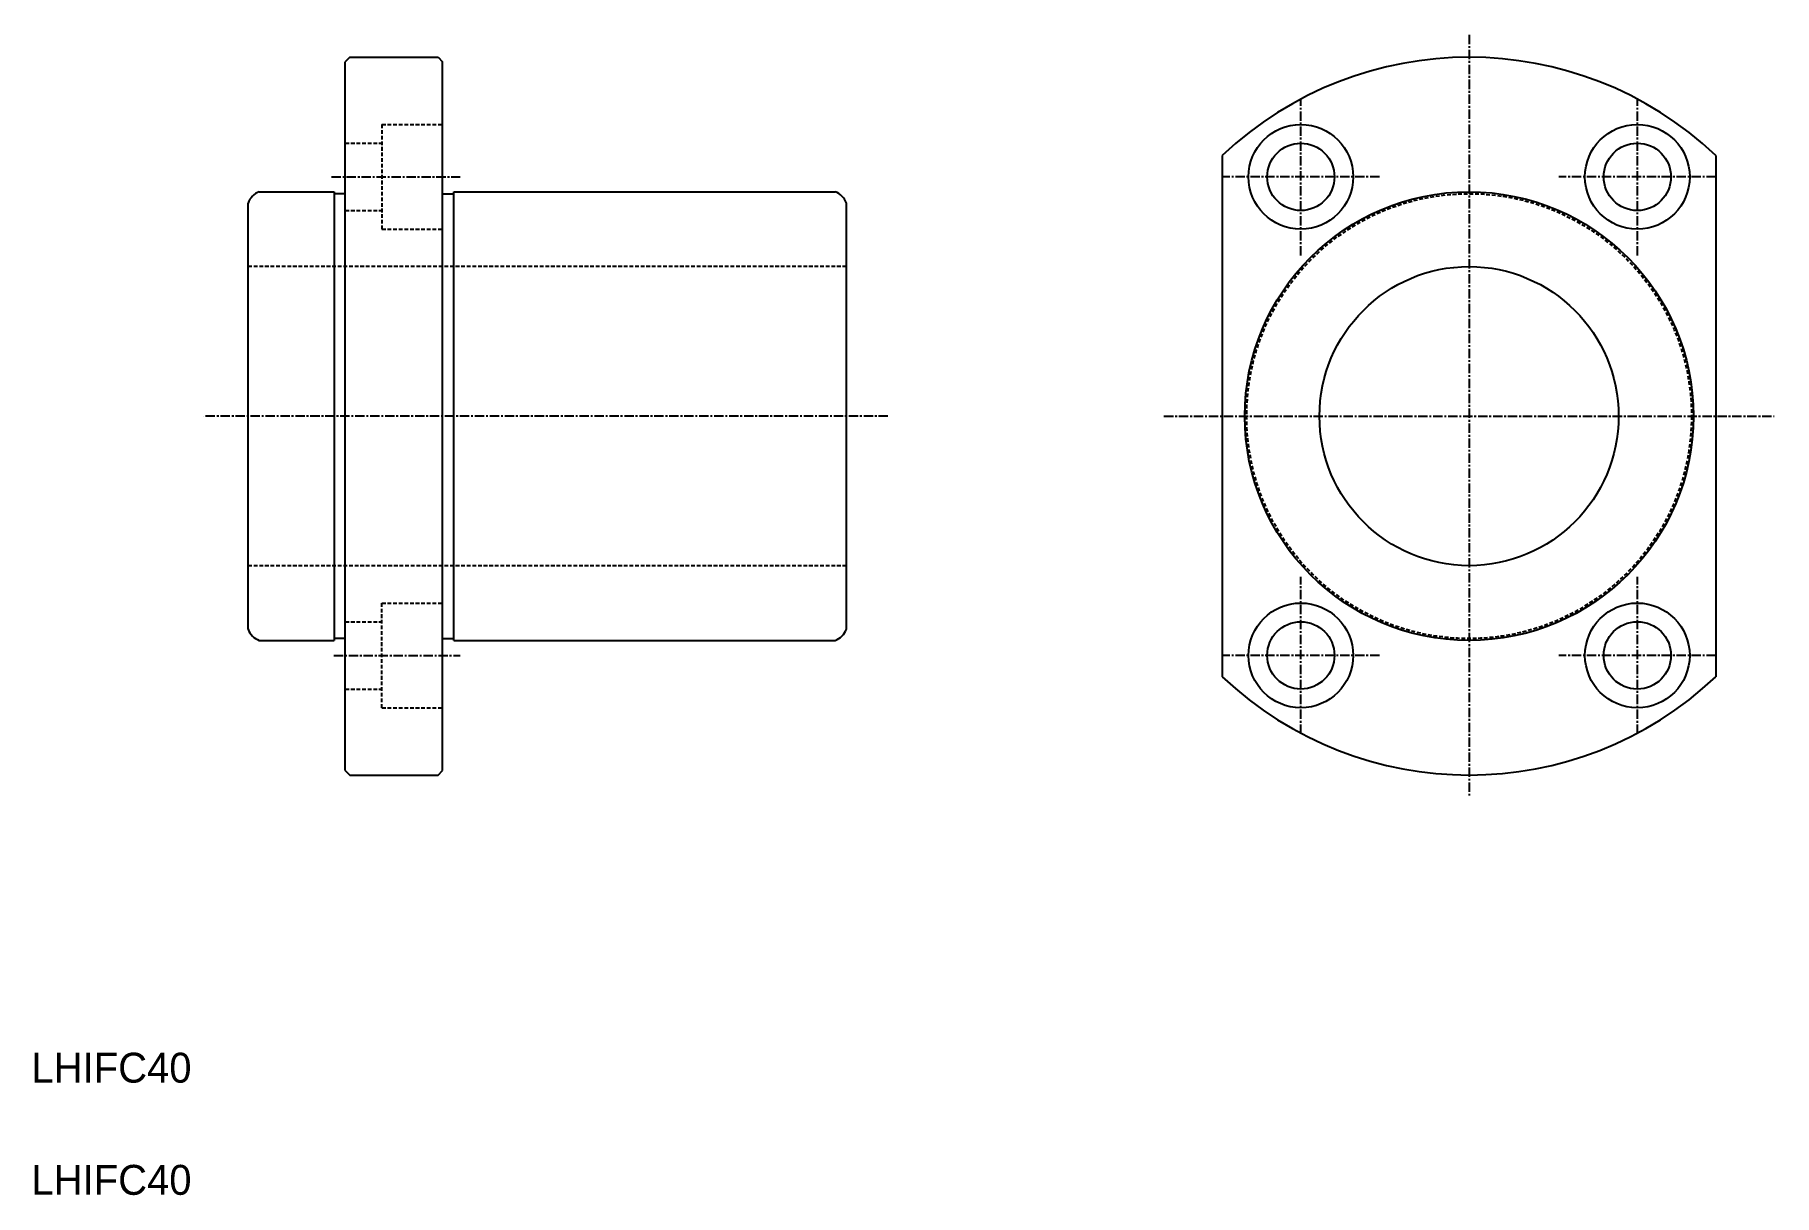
# Model space of a CAD drawing. Extents: x 46 to 278, y 44 to 199.
import ezdxf

# ---------------------------------------------------------------- set-up
doc = ezdxf.new("R2010")
doc.units = 0
doc.linetypes.add('CENTER', pattern=[2, 1.25, -0.25, 0.25, -0.25])
doc.linetypes.add('DASHED', pattern=[0.75, 0.5, -0.25])
doc.layers.get('0').update_dxf_attribs({"linetype": 'CONTINUOUS'})
doc.layers.add('CENTER', color=1, linetype='CENTER')

msp = doc.modelspace()

# ---------------------------------------------------------------- linework, layer by layer
at = {"color": 1, "linetype": 'CENTER'}
for p, q in [((237.34, 198.7), (237.34, 96.7)), ((214.84, 169.2), (214.84, 190.2)), ((259.84, 169.2), (259.84, 190.2)), ((225.34, 179.7), (204.34, 179.7)), ((270.34, 179.7), (249.34, 179.7)), ((196.54, 147.7), (278.14, 147.7)), ((214.84, 105.2), (214.84, 126.2)), ((259.84, 105.2), (259.84, 126.2)), ((225.34, 115.7), (204.34, 115.7)), ((270.34, 115.7), (249.34, 115.7))]:
    msp.add_line(p, q, dxfattribs=at)
at = {"color": 7, "linetype": 'CONTINUOUS'}
for p, q in [((87.66, 195.7), (87.06, 195.1)), ((87.66, 195.7), (99.46, 195.7)), ((99.46, 195.7), (100.06, 195.1)), ((87.06, 100.3), (87.06, 195.1)), ((100.06, 100.3), (100.06, 195.1)), ((204.34, 182.56), (204.34, 112.84)), ((270.34, 182.56), (270.34, 112.84)), ((75.55, 177.7), (85.56, 177.7)), ((85.56, 177.7), (85.56, 117.7)), ((87.06, 177.45), (85.56, 177.45)), ((100.06, 177.45), (101.56, 177.45)), ((101.56, 117.7), (101.56, 177.7)), ((101.56, 177.7), (152.56, 177.7)), ((74.06, 119.2), (74.06, 176.2)), ((154.06, 119.2), (154.06, 176.2)), ((75.55, 117.7), (85.56, 117.7)), ((87.06, 117.95), (85.56, 117.95)), ((100.06, 117.95), (101.56, 117.95)), ((101.56, 117.7), (152.56, 117.7)), ((87.06, 100.3), (87.66, 99.7)), ((99.46, 99.7), (100.06, 100.3)), ((87.66, 99.7), (99.46, 99.7))]:
    msp.add_line(p, q, dxfattribs=at)
at = {"color": 3, "linetype": 'DASHED'}
for p, q in [((91.96, 186.7), (100.06, 186.7)), ((91.96, 186.7), (91.96, 172.7)), ((87.06, 184.2), (91.96, 184.2)), ((87.06, 175.2), (91.96, 175.2)), ((91.96, 172.7), (100.06, 172.7)), ((154.06, 167.7), (74.06, 167.7)), ((154.06, 127.7), (74.06, 127.7)), ((91.96, 108.7), (91.96, 122.7)), ((91.96, 122.7), (100.06, 122.7)), ((87.06, 120.2), (91.96, 120.2)), ((87.06, 111.2), (91.96, 111.2)), ((91.96, 108.7), (100.06, 108.7))]:
    msp.add_line(p, q, dxfattribs=at)
at = {"color": 7, "linetype": 'CONTINUOUS'}
for centre, radius in [((214.84, 179.7), 7), ((259.84, 179.7), 7), ((214.84, 179.7), 4.5), ((259.84, 179.7), 4.5), ((237.34, 147.7), 30), ((237.34, 147.7), 20), ((214.84, 115.7), 7), ((259.84, 115.7), 7), ((214.84, 115.7), 4.5), ((259.84, 115.7), 4.5)]:
    msp.add_circle(centre, radius, dxfattribs=at)
at = {"color": 3, "linetype": 'DASHED'}
msp.add_circle((237.34, 147.7), 29.75, dxfattribs=at)
at = {"color": 7, "linetype": 'CONTINUOUS'}
for centre, radius, start, end in [((237.34, 147.7), 48, 46.5675, 133.4325), ((76.41, 175.35), 2.5, 109.9484, 160.0516), ((151.71, 175.35), 2.5, 19.9484, 70.0516), ((76.41, 120.05), 2.5, 199.9484, 250.0516), ((151.71, 120.05), 2.5, 289.9484, 340.0516), ((237.34, 147.7), 48, 226.5675, 313.4325)]:
    msp.add_arc(centre, radius, start, end, dxfattribs=at)
at = {"layer": 'CENTER', "color": 1, "linetype": 'CENTER'}
for p, q in [((85.23, 179.7), (102.4, 179.7)), ((159.63, 147.7), (68.12, 147.7)), ((85.51, 115.7), (102.4, 115.7))]:
    msp.add_line(p, q, dxfattribs=at)

# ---------------------------------------------------------------- texts
at = {"color": 7, "linetype": 'CONTINUOUS'}
for p in [(45.09, 58.56), (45.09, 43.56)]:
    msp.add_text('LHIFC40', height=4, dxfattribs=at).set_placement(p)

doc.saveas('drawing.dxf')
